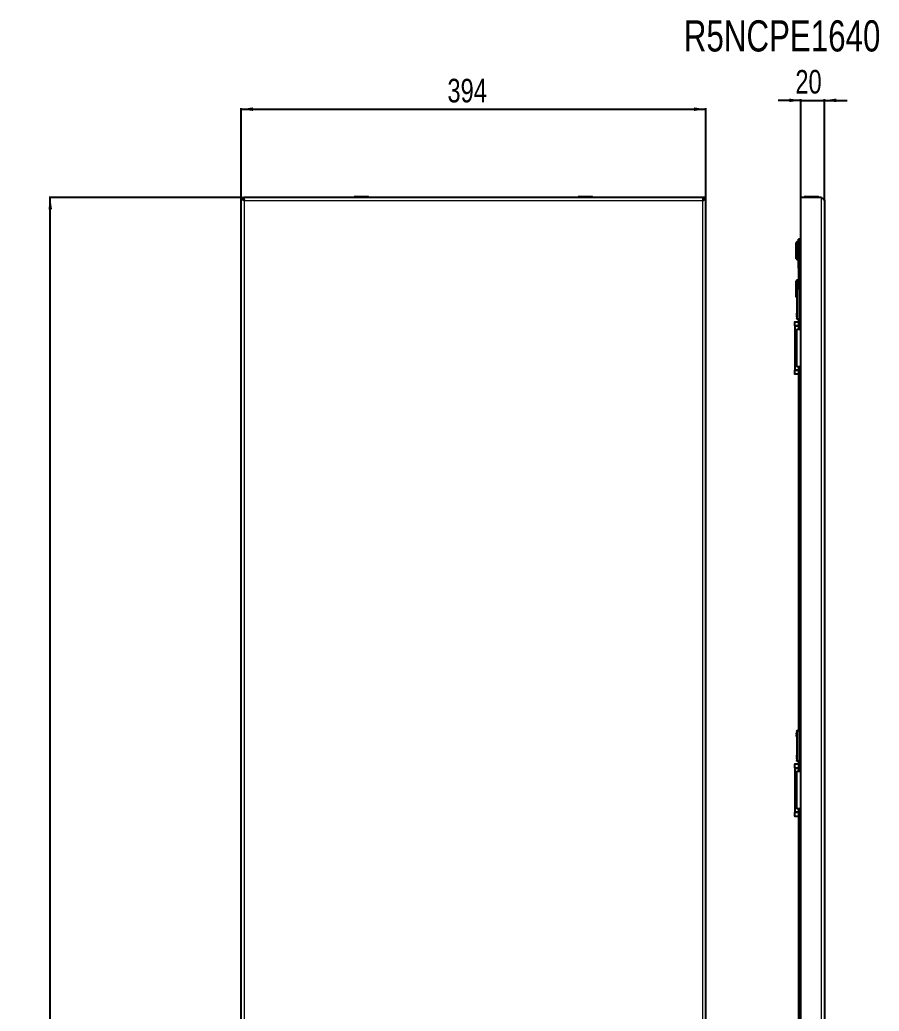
# Model space of a CAD drawing. Header units: millimetres. Extents: x -165 to 1228, y -811 to 1017.
# Drawn here: x -165 to 564, y 177 to 1017 of the extents above; entities that cross this region are included whole.
import ezdxf

# ---------------------------------------------------------------- set-up
doc = ezdxf.new("R2010")
doc.units = ezdxf.units.MM
doc.layers.add('FORMAT', color=7, linetype='Continuous')
doc.styles.add('SLDTEXTSTYLE0', font='TXT', dxfattribs={"width": 0.75})
doc.dimstyles.new('SLDDIMSTYLE0', dxfattribs={"dimtxt": 20, "dimasz": 10, "dimexe": 0, "dimexo": 0.0625, "dimgap": 5, "dimtad": 2, "dimdec": 1, "dimrnd": 1e-09, "dimzin": 12, "dimdsep": 46, "dimtxsty": 'SLDTEXTSTYLE0', "dimsah": 1, "dimcen": 0.09, "dimadec": 0, "dimazin": 3, "dimtfac": 1, "dimtofl": 0, "dimtmove": 0, "dimatfit": 3, "dimfxl": 0, "dimfrac": 2, "dimtolj": 1, "dimtzin": 12, "dimarcsym": 0})
doc.dimstyles.new('SLDDIMSTYLE1', dxfattribs={"dimtxt": 20, "dimasz": 10, "dimexe": 0, "dimexo": 0.0625, "dimgap": 5, "dimtad": 2, "dimdec": 1, "dimrnd": 1e-09, "dimzin": 12, "dimdsep": 46, "dimtxsty": 'SLDTEXTSTYLE0', "dimsah": 1, "dimcen": 0.09, "dimadec": 0, "dimazin": 3, "dimtfac": 1, "dimtmove": 0, "dimatfit": 0, "dimfxl": 0, "dimfrac": 2, "dimtolj": 1, "dimtzin": 12, "dimarcsym": 0})

# ---------------------------------------------------------------- blocks, each defined once
blk = doc.blocks.new('_D')
at = {"layer": 'FORMAT'}
for p, q in [((22.6, 866.65), (22.6, 942.64)), ((416.6, 866.65), (416.6, 942.64)), ((22.6, 941.64), (416.6, 941.64))]:
    blk.add_line(p, q, dxfattribs=at)
for points in [[(22.6, 941.64), (32.6, 940.1), (32.6, 943.18)], [(416.6, 941.64), (406.6, 943.18), (406.6, 940.1)]]:
    blk.add_solid(points, dxfattribs=at)
at = {"layer": 'FORMAT', "insert": (197.44, 967.42), "char_height": 20, "attachment_point": 1, "style": 'SLDTEXTSTYLE0'}
blk.add_mtext('394', dxfattribs=at)
blk = doc.blocks.new('_D_1')
at = {"layer": 'FORMAT'}
for p, q in [((22.59, 866.64), (-140.4, 866.64)), ((-139.4, -688.36), (-139.4, 866.64)), ((22.59, -688.36), (-140.4, -688.36))]:
    blk.add_line(p, q, dxfattribs=at)
for points in [[(-139.4, 866.64), (-140.94, 856.64), (-137.86, 856.64)], [(-139.4, -688.36), (-137.86, -678.36), (-140.94, -678.36)]]:
    blk.add_solid(points, dxfattribs=at)
at = {"layer": 'FORMAT', "insert": (-165.18, 59.58), "char_height": 20, "attachment_point": 1, "rotation": 90, "style": 'SLDTEXTSTYLE0'}
blk.add_mtext('1555', dxfattribs=at)
blk = doc.blocks.new('_D_3')
at = {"layer": 'FORMAT'}
for p, q in [((497.27, 866.65), (497.27, 950.14)), ((517.27, 864.05), (517.27, 950.14)), ((497.27, 949.14), (478.04, 949.14)), ((497.27, 949.14), (517.27, 949.14)), ((517.27, 949.14), (536.5, 949.14))]:
    blk.add_line(p, q, dxfattribs=at)
for points in [[(497.27, 949.14), (487.27, 950.68), (487.27, 947.6)], [(517.27, 949.14), (527.27, 947.6), (527.27, 950.68)]]:
    blk.add_solid(points, dxfattribs=at)
at = {"layer": 'FORMAT', "insert": (492.49, 974.92), "char_height": 20, "attachment_point": 1, "style": 'SLDTEXTSTYLE0'}
blk.add_mtext('20', dxfattribs=at)

msp = doc.modelspace()

# ---------------------------------------------------------------- linework, layer by layer
at = {"color": 7, "linetype": 'Continuous', "lineweight": 25}
for p, q in [((22.6, 866.64), (24.6, 866.64)), ((22.6, -688.36), (22.6, 866.64)), ((414.3, 866.64), (24.9, 866.64)), ((24.9, 864.91), (24.9, 866.64)), ((118.85, 867.39), (118.85, 866.64)), ((119.1, 867.64), (130.1, 867.64)), ((130.35, 866.64), (130.35, 867.39)), ((308.85, 867.39), (308.85, 866.64)), ((309.1, 867.64), (311.59, 867.64)), ((311.59, 867.64), (320.1, 867.64)), ((320.35, 866.64), (320.35, 867.39)), ((414.3, 866.64), (414.3, 864.91)), ((416.6, 866.64), (414.6, 866.64)), ((416.6, -688.36), (416.6, 866.64)), ((497.27, -688.36), (497.27, 866.64)), ((514.67, 866.64), (497.27, 866.64)), ((500.52, 867.39), (500.52, 866.64)), ((500.77, 867.64), (501.67, 867.64)), ((501.67, 867.64), (511.77, 867.64)), ((512.02, 866.64), (512.02, 867.39)), ((517.27, 864.04), (517.27, 166.64)), ((493.77, 829.14), (493.27, 828.64)), ((493.27, 814.64), (493.27, 828.64)), ((495.27, 829.14), (493.77, 829.14)), ((493.77, 829.14), (493.77, 814.14)), ((495.07, 826.99), (495.27, 826.99)), ((495.07, 825), (495.07, 826.99)), ((495.07, 825), (495.27, 825)), ((495.07, 823.03), (495.07, 825)), ((495.27, 806.94), (495.27, 831.34)), ((495.57, 831.64), (497.27, 831.64)), ((495.05, 820.58), (495.07, 820.58)), ((495.27, 817.35), (495.05, 817.35)), ((495.07, 823.03), (495.27, 823.03)), ((495.07, 821.99), (495.27, 821.99)), ((495.07, 820.94), (495.07, 821.99)), ((495.07, 820.94), (495.27, 820.94)), ((495.07, 819.55), (495.07, 820.94)), ((495.07, 819.55), (495.27, 819.55)), ((495.07, 819.06), (495.07, 819.55)), ((495.07, 819.06), (495.27, 819.06)), ((495.07, 818.27), (495.07, 819.06)), ((495.07, 818.27), (495.27, 818.27)), ((495.07, 817.49), (495.07, 818.27)), ((493.27, 814.64), (493.77, 814.14)), ((493.77, 814.14), (495.07, 814.14)), ((495.07, 813.7), (495.07, 814.04)), ((495.07, 814.04), (495.27, 814.04)), ((495.07, 813.7), (495.27, 813.7)), ((495.07, 813.03), (495.07, 813.7)), ((495.07, 813.03), (495.27, 813.03)), ((495.07, 812), (495.27, 812)), ((495.07, 811.89), (495.07, 812)), ((495.07, 811.89), (495.27, 811.89)), ((495.07, 811.64), (495.07, 811.89)), ((495.07, 811.29), (495.07, 811.64)), ((495.07, 811.64), (495.27, 811.64)), ((495.07, 811.29), (495.27, 811.29)), ((495.27, 806.64), (495.27, 789.64)), ((495.27, 806.64), (495.57, 806.64)), ((496.22, 806.64), (495.57, 806.64)), ((496.22, 806.64), (497.27, 806.64)), ((493.77, 796.64), (493.27, 796.14)), ((493.27, 782.14), (493.27, 796.14)), ((495.27, 796.64), (493.77, 796.64)), ((493.77, 796.64), (493.77, 789.46)), ((493.27, 782.14), (493.77, 781.64)), ((493.67, 789.14), (493.67, 764.14)), ((497.16, 789.64), (495.67, 789.64)), ((491.72, 760.64), (491.72, 758.64)), ((495.27, 761.14), (492.22, 761.14)), ((492.22, 758.14), (495.27, 758.14)), ((492.22, 758.14), (492.22, 757.84)), ((492.22, 720.44), (492.22, 757.84)), ((492.22, 757.84), (495.22, 757.84)), ((494.72, 758.14), (494.72, 757.84)), ((495.22, 757.84), (495.27, 757.84)), ((495.27, 763.64), (495.27, 755.14)), ((495.67, 763.64), (497.27, 763.64)), ((493.77, 723.14), (493.77, 755.14)), ((493.77, 755.14), (496.77, 755.14)), ((497.27, 755.14), (496.77, 755.14)), ((496.77, 723.14), (493.77, 723.14)), ((495.27, 723.14), (495.27, 414.64)), ((496.77, 723.14), (497.27, 723.14)), ((491.72, 719.64), (491.72, 717.64)), ((495.22, 720.44), (492.22, 720.44)), ((492.22, 720.44), (492.22, 720.14)), ((495.27, 720.14), (492.22, 720.14)), ((492.22, 717.14), (495.27, 717.14)), ((494.72, 720.44), (494.72, 720.14)), ((495.27, 720.44), (495.22, 720.44)), ((493.67, 414.14), (493.67, 389.14)), ((497.27, 414.64), (495.67, 414.64)), ((495.27, 388.64), (495.27, 380.14)), ((495.67, 388.64), (497.27, 388.64)), ((491.72, 385.64), (491.72, 383.64)), ((495.27, 386.14), (492.22, 386.14)), ((492.22, 383.14), (495.27, 383.14)), ((492.22, 383.14), (492.22, 382.84)), ((492.22, 345.44), (492.22, 382.84)), ((492.22, 382.84), (495.22, 382.84)), ((493.77, 348.14), (493.77, 380.14)), ((493.77, 380.14), (496.77, 380.14)), ((494.72, 383.14), (494.72, 382.84)), ((495.22, 382.84), (495.27, 382.84)), ((497.27, 380.14), (496.77, 380.14)), ((495.22, 345.44), (492.22, 345.44)), ((492.22, 345.44), (492.22, 345.14)), ((495.27, 345.14), (492.22, 345.14)), ((496.77, 348.14), (493.77, 348.14)), ((494.72, 345.44), (494.72, 345.14)), ((495.27, 345.44), (495.22, 345.44)), ((495.27, 348.14), (495.27, 168.14)), ((496.77, 348.14), (497.27, 348.14)), ((491.72, 344.64), (491.72, 342.64)), ((492.22, 342.14), (495.27, 342.14))]:
    msp.add_line(p, q, dxfattribs=at)
at = {"color": 8, "linetype": 'Continuous', "lineweight": 18}
for p, q in [((130.35, 867.39), (118.85, 867.39)), ((311.46, 867.39), (308.85, 867.39)), ((320.35, 867.39), (311.46, 867.39)), ((501.46, 867.39), (500.52, 867.39)), ((512.02, 867.39), (501.46, 867.39)), ((514.67, -688.36), (514.67, 866.64)), ((414, 864.04), (25.2, 864.04)), ((25.2, 864.04), (25.2, 166.63)), ((414, -685.76), (414, 864.04)), ((495.27, 831.34), (495.57, 831.34)), ((495.57, 831.64), (495.57, 831.34)), ((495.57, 831.34), (495.57, 806.94)), ((497.27, 831.34), (495.57, 831.34)), ((495.07, 815.77), (495.27, 815.77)), ((495.57, 806.94), (495.27, 806.94)), ((495.57, 806.94), (497.27, 806.94)), ((495.57, 806.94), (495.57, 806.64)), ((495.67, 789.14), (497.27, 789.14)), ((495.67, 764.14), (495.67, 789.14)), ((495.22, 757.84), (495.22, 758.14)), ((495.22, 755.14), (495.22, 757.84)), ((497.27, 764.14), (495.67, 764.14)), ((496.77, 723.14), (496.77, 755.14)), ((495.22, 720.44), (495.22, 723.14)), ((495.22, 720.14), (495.22, 720.44)), ((495.67, 414.14), (497.27, 414.14)), ((495.67, 389.14), (495.67, 414.14)), ((497.27, 389.14), (495.67, 389.14)), ((495.22, 382.84), (495.22, 383.14)), ((495.22, 380.14), (495.22, 382.84)), ((496.77, 348.14), (496.77, 380.14)), ((495.22, 345.44), (495.22, 348.14)), ((495.22, 345.14), (495.22, 345.44))]:
    msp.add_line(p, q, dxfattribs=at)
at = {"color": 7, "linetype": 'Continuous', "lineweight": 25}
for centre, radius, start, end in [((119.1, 867.39), 0.25, 90, 180), ((130.1, 867.39), 0.25, 0, 90), ((309.1, 867.39), 0.25, 90, 180), ((320.1, 867.39), 0.25, 0, 90), ((500.77, 867.39), 0.25, 90, 180), ((511.77, 867.39), 0.25, 0, 90), ((495.57, 831.34), 0.3, 90, 180), ((495.57, 806.94), 0.3, 180, 270), ((492.22, 760.64), 0.5, 90, 180), ((492.22, 758.64), 0.5, 180, 270), ((492.22, 719.64), 0.5, 90, 180), ((492.22, 717.64), 0.5, 180, 270), ((492.22, 385.64), 0.5, 90, 180), ((492.22, 383.64), 0.5, 180, 270), ((492.22, 344.64), 0.5, 90, 180), ((492.22, 342.64), 0.5, 180, 270)]:
    msp.add_arc(centre, radius, start, end, dxfattribs=at)
for points, knots in [([(22.6, 866.64), (22.6, 866.53), (22.62, 866.42), (22.69, 866.21), (22.74, 866.1), (22.87, 865.88), (22.95, 865.77), (23.14, 865.56), (23.24, 865.45), (23.49, 865.23), (23.62, 865.12), (23.9, 864.91), (24.05, 864.8), (24.53, 864.47), (24.86, 864.26), (25.2, 864.04)], [0, 0, 0, 0, 0.125, 0.125, 0.25, 0.25, 0.375, 0.375, 0.5, 0.5, 0.625, 0.625, 0.75, 0.75, 1, 1, 1, 1]), ([(24.6, 866.64), (24.6, 866.2), (24.67, 865.77), (24.89, 864.91), (25.04, 864.47), (25.2, 864.04)], [0, 0, 0, 0, 0.5, 0.5, 1, 1, 1, 1]), ([(25.2, 864.04), (25.18, 864.38), (25.15, 864.72), (25.1, 865.35), (25.08, 865.64), (25.03, 866.12), (25, 866.31), (24.95, 866.57), (24.93, 866.64), (24.9, 866.64)], [0, 0, 0, 0, 0.25, 0.25, 0.5, 0.5, 0.75, 0.75, 1, 1, 1, 1]), ([(414.3, 866.64), (414.28, 866.64), (414.25, 866.57), (414.2, 866.31), (414.18, 866.12), (414.13, 865.64), (414.1, 865.35), (414.05, 864.72), (414.03, 864.38), (414, 864.04)], [0, 0, 0, 0, 0.25, 0.25, 0.5, 0.5, 0.75, 0.75, 1, 1, 1, 1]), ([(414, 864.04), (414.17, 864.15), (414.34, 864.26), (414.68, 864.47), (414.84, 864.58), (415.16, 864.8), (415.31, 864.91), (415.59, 865.12), (415.72, 865.23), (415.96, 865.45), (416.07, 865.56), (416.26, 865.77), (416.34, 865.88), (416.54, 866.21), (416.6, 866.42), (416.6, 866.64)], [0, 0, 0, 0, 0.125, 0.125, 0.25, 0.25, 0.375, 0.375, 0.5, 0.5, 0.625, 0.625, 0.75, 0.75, 1, 1, 1, 1]), ([(414, 864.04), (414.16, 864.47), (414.31, 864.9), (414.54, 865.77), (414.6, 866.2), (414.6, 866.64)], [0, 0, 0, 0, 0.5, 0.5, 1, 1, 1, 1]), ([(514.67, 866.64), (514.84, 866.53), (515.01, 866.42), (515.35, 866.21), (515.51, 866.1), (515.83, 865.88), (515.98, 865.77), (516.26, 865.56), (516.39, 865.45), (516.63, 865.23), (516.74, 865.12), (516.93, 864.91), (517.01, 864.8), (517.21, 864.47), (517.27, 864.26), (517.27, 864.04)], [0, 0, 0, 0, 0.125, 0.125, 0.25, 0.25, 0.375, 0.375, 0.5, 0.5, 0.625, 0.625, 0.75, 0.75, 1, 1, 1, 1]), ([(495.07, 822.16), (495.07, 822.2), (495.07, 822.49), (495.07, 822.78), (495.07, 823.03)], [0, 0, 0, 0, 0.1394984, 1, 1, 1, 1]), ([(495.07, 815.77), (495.07, 816.09), (495.07, 816.7), (495.07, 817.27), (495.07, 817.3), (495.07, 817.31)], [0, 0, 0, 0, 0.4156784, 0.7762775, 1, 1, 1, 1]), ([(495.07, 814.04), (495.07, 814.37), (495.07, 815.01), (495.07, 815.53), (495.07, 815.77)], [0, 0, 0, 0, 0.5368, 1, 1, 1, 1]), ([(495.07, 812), (495.07, 812.14), (495.07, 812.41), (495.07, 812.83), (495.07, 813.03)], [0, 0, 0, 0, 0.547643, 1, 1, 1, 1]), ([(493.37, 787.14), (493.37, 787.2), (493.37, 787.28), (493.37, 787.37), (493.37, 787.46), (493.37, 787.59), (493.37, 787.62), (493.37, 787.64)], [0, 0, 0, 0, 0.124693, 0.187182, 0.249773, 0.500039, 1, 1, 1, 1]), ([(493.37, 786.93), (493.37, 786.94), (493.37, 786.94), (493.37, 786.95), (493.37, 786.96), (493.37, 786.98), (493.37, 787.02), (493.37, 787.07), (493.37, 787.11), (493.37, 787.13), (493.37, 787.14)], [0, 0, 0, 0, 0.128825, 0.180169, 0.243397, 0.36986, 0.499864, 0.749649, 0.843476, 1, 1, 1, 1]), ([(493.37, 785.42), (493.37, 785.5), (493.37, 785.66), (493.37, 785.88), (493.37, 786.05), (493.37, 786.22), (493.37, 786.33), (493.37, 786.34), (493.37, 786.35)], [0, 0, 0, 0, 0.1250486, 0.2498861, 0.3708558, 0.4998199, 0.7496086, 1, 1, 1, 1]), ([(493.37, 784.58), (493.37, 784.59), (493.37, 784.6), (493.37, 784.69), (493.37, 784.78), (493.37, 784.91), (493.37, 785.12), (493.37, 785.3), (493.37, 785.42)], [0, 0, 0, 0, 0.25007, 0.379181, 0.500499, 0.62417, 0.750842, 1, 1, 1, 1]), ([(493.37, 768.7), (493.37, 768.69), (493.37, 768.68), (493.37, 768.59), (493.37, 768.5), (493.37, 768.37), (493.37, 768.16), (493.37, 767.98), (493.37, 767.85)], [0, 0, 0, 0, 0.25007, 0.379559, 0.500499, 0.624556, 0.750843, 1, 1, 1, 1]), ([(493.37, 767.85), (493.37, 767.82), (493.37, 767.74), (493.37, 767.58), (493.37, 767.4), (493.37, 767.22), (493.37, 767.06), (493.37, 766.95), (493.37, 766.94), (493.37, 766.93)], [0, 0, 0, 0, 0.062637, 0.125278, 0.250072, 0.374841, 0.499994, 0.749696, 1, 1, 1, 1]), ([(493.37, 766.35), (493.37, 766.34), (493.37, 766.34), (493.37, 766.33), (493.37, 766.32), (493.37, 766.3), (493.37, 766.23), (493.37, 766.18), (493.37, 766.14)], [0, 0, 0, 0, 0.13107, 0.182437, 0.243796, 0.371388, 0.500442, 1, 1, 1, 1]), ([(493.37, 766.14), (493.37, 766.11), (493.37, 766.06), (493.37, 765.97), (493.37, 765.91), (493.37, 765.82), (493.37, 765.69), (493.37, 765.66), (493.37, 765.64)], [0, 0, 0, 0, 0.062686, 0.125173, 0.187628, 0.250185, 0.500314, 1, 1, 1, 1]), ([(493.37, 412.14), (493.37, 412.2), (493.37, 412.28), (493.37, 412.37), (493.37, 412.46), (493.37, 412.59), (493.37, 412.62), (493.37, 412.64)], [0, 0, 0, 0, 0.124693, 0.187182, 0.249773, 0.500039, 1, 1, 1, 1]), ([(493.37, 411.93), (493.37, 411.94), (493.37, 411.94), (493.37, 411.95), (493.37, 411.96), (493.37, 411.98), (493.37, 412.02), (493.37, 412.07), (493.37, 412.11), (493.37, 412.13), (493.37, 412.14)], [0, 0, 0, 0, 0.128825, 0.180169, 0.243397, 0.36986, 0.499864, 0.749649, 0.843476, 1, 1, 1, 1]), ([(493.37, 410.42), (493.37, 410.5), (493.37, 410.66), (493.37, 410.88), (493.37, 411.05), (493.37, 411.22), (493.37, 411.33), (493.37, 411.34), (493.37, 411.35)], [0, 0, 0, 0, 0.125049, 0.249886, 0.370856, 0.49982, 0.749609, 1, 1, 1, 1]), ([(493.37, 409.58), (493.37, 409.59), (493.37, 409.6), (493.37, 409.69), (493.37, 409.78), (493.37, 409.91), (493.37, 410.12), (493.37, 410.3), (493.37, 410.42)], [0, 0, 0, 0, 0.25007, 0.379181, 0.500499, 0.62417, 0.750842, 1, 1, 1, 1]), ([(493.37, 393.7), (493.37, 393.69), (493.37, 393.68), (493.37, 393.59), (493.37, 393.5), (493.37, 393.37), (493.37, 393.16), (493.37, 392.98), (493.37, 392.85)], [0, 0, 0, 0, 0.25007, 0.379559, 0.500499, 0.624556, 0.750843, 1, 1, 1, 1]), ([(493.37, 392.85), (493.37, 392.82), (493.37, 392.74), (493.37, 392.58), (493.37, 392.4), (493.37, 392.22), (493.37, 392.06), (493.37, 391.95), (493.37, 391.94), (493.37, 391.93)], [0, 0, 0, 0, 0.0626366, 0.1252782, 0.2500723, 0.3748405, 0.4999941, 0.7496958, 1, 1, 1, 1]), ([(493.37, 391.35), (493.37, 391.34), (493.37, 391.34), (493.37, 391.33), (493.37, 391.32), (493.37, 391.3), (493.37, 391.23), (493.37, 391.18), (493.37, 391.14)], [0, 0, 0, 0, 0.13107, 0.182437, 0.243796, 0.371388, 0.500442, 1, 1, 1, 1]), ([(493.37, 391.14), (493.37, 391.11), (493.37, 391.06), (493.37, 390.97), (493.37, 390.91), (493.37, 390.82), (493.37, 390.69), (493.37, 390.66), (493.37, 390.64)], [0, 0, 0, 0, 0.062686, 0.125173, 0.187628, 0.250185, 0.500314, 1, 1, 1, 1])]:
    msp.add_open_spline(points, degree=3, knots=knots, dxfattribs=at)
for points in [[(493.67, 789.14), (493.68, 789.21), (493.69, 789.34), (493.81, 789.5), (493.98, 789.62), (494.11, 789.63), (494.17, 789.64)], [(495.67, 789.64), (495.48, 789.64), (495.08, 789.64), (494.59, 789.64), (494.24, 789.64), (494.19, 789.64), (494.17, 789.64)], [(494.17, 763.64), (494.11, 763.65), (493.98, 763.66), (493.81, 763.78), (493.69, 763.94), (493.68, 764.07), (493.67, 764.14)], [(494.17, 763.64), (494.19, 763.64), (494.24, 763.64), (494.59, 763.64), (495.08, 763.64), (495.48, 763.64), (495.67, 763.64)], [(493.67, 414.14), (493.68, 414.21), (493.69, 414.34), (493.81, 414.5), (493.98, 414.62), (494.11, 414.63), (494.17, 414.64)], [(495.67, 414.64), (495.48, 414.64), (495.08, 414.64), (494.59, 414.64), (494.24, 414.64), (494.19, 414.64), (494.17, 414.64)], [(494.17, 388.64), (494.11, 388.65), (493.98, 388.66), (493.81, 388.78), (493.69, 388.94), (493.68, 389.07), (493.67, 389.14)], [(494.17, 388.64), (494.19, 388.64), (494.24, 388.64), (494.59, 388.64), (495.08, 388.64), (495.48, 388.64), (495.67, 388.64)]]:
    msp.add_open_spline(points, degree=3, dxfattribs=at)
at = {"color": 8, "linetype": 'Continuous', "lineweight": 18}
for points in [[(495.67, 789.14), (495.41, 789.14), (494.89, 789.14), (494.23, 789.14), (493.76, 789.14), (493.7, 789.14), (493.67, 789.14)], [(495.67, 789.64), (495.67, 789.63), (495.67, 789.62), (495.67, 789.5), (495.67, 789.34), (495.67, 789.21), (495.67, 789.14)], [(493.67, 764.14), (493.7, 764.14), (493.76, 764.14), (494.23, 764.14), (494.89, 764.14), (495.41, 764.14), (495.67, 764.14)], [(495.67, 764.14), (495.67, 764.07), (495.67, 763.94), (495.67, 763.78), (495.67, 763.66), (495.67, 763.65), (495.67, 763.64)], [(495.67, 414.14), (495.41, 414.14), (494.89, 414.14), (494.23, 414.14), (493.76, 414.14), (493.7, 414.14), (493.67, 414.14)], [(495.67, 414.64), (495.67, 414.63), (495.67, 414.62), (495.67, 414.5), (495.67, 414.34), (495.67, 414.21), (495.67, 414.14)], [(493.67, 389.14), (493.7, 389.14), (493.76, 389.14), (494.23, 389.14), (494.89, 389.14), (495.41, 389.14), (495.67, 389.14)], [(495.67, 389.14), (495.67, 389.07), (495.67, 388.94), (495.67, 388.78), (495.67, 388.66), (495.67, 388.65), (495.67, 388.64)]]:
    msp.add_open_spline(points, degree=3, dxfattribs=at)

# ---------------------------------------------------------------- texts
at = {"layer": 'FORMAT', "insert": (397.93, 1017.05), "char_height": 26.458, "attachment_point": 1, "style": 'SLDTEXTSTYLE0'}
msp.add_mtext('R5NCPE1640', dxfattribs=at)

# ---------------------------------------------------------------- dimensions: what is measured, and where the dimension line sits
at = {"layer": 'FORMAT'}
for base, p1, p2, dimstyle, picture, middle in [((416.6, 941.64), (22.6, 866.64), (416.6, 866.64), 'SLDDIMSTYLE0', '_D', (219.6, 941.64)), ((517.27, 949.14), (497.27, 866.64), (517.27, 864.04), 'SLDDIMSTYLE1', '_D_3', (507.27, 949.14))]:
    dim = msp.add_linear_dim(base=base, p1=p1, p2=p2, dimstyle=dimstyle, dxfattribs=at)
    dim.commit()
    dim.dimension.update_dxf_attribs({"geometry": picture, "text_midpoint": middle, "dimtype": 160})
dim = msp.add_linear_dim(base=(-139.4, 866.64), p1=(22.6, -688.36), p2=(22.6, 866.64), angle=90, dimstyle='SLDDIMSTYLE0', dxfattribs=at)
dim.commit()
dim.dimension.update_dxf_attribs({"geometry": '_D_1', "text_midpoint": (-139.4, 89.14), "dimtype": 160})

doc.saveas('drawing.dxf')
